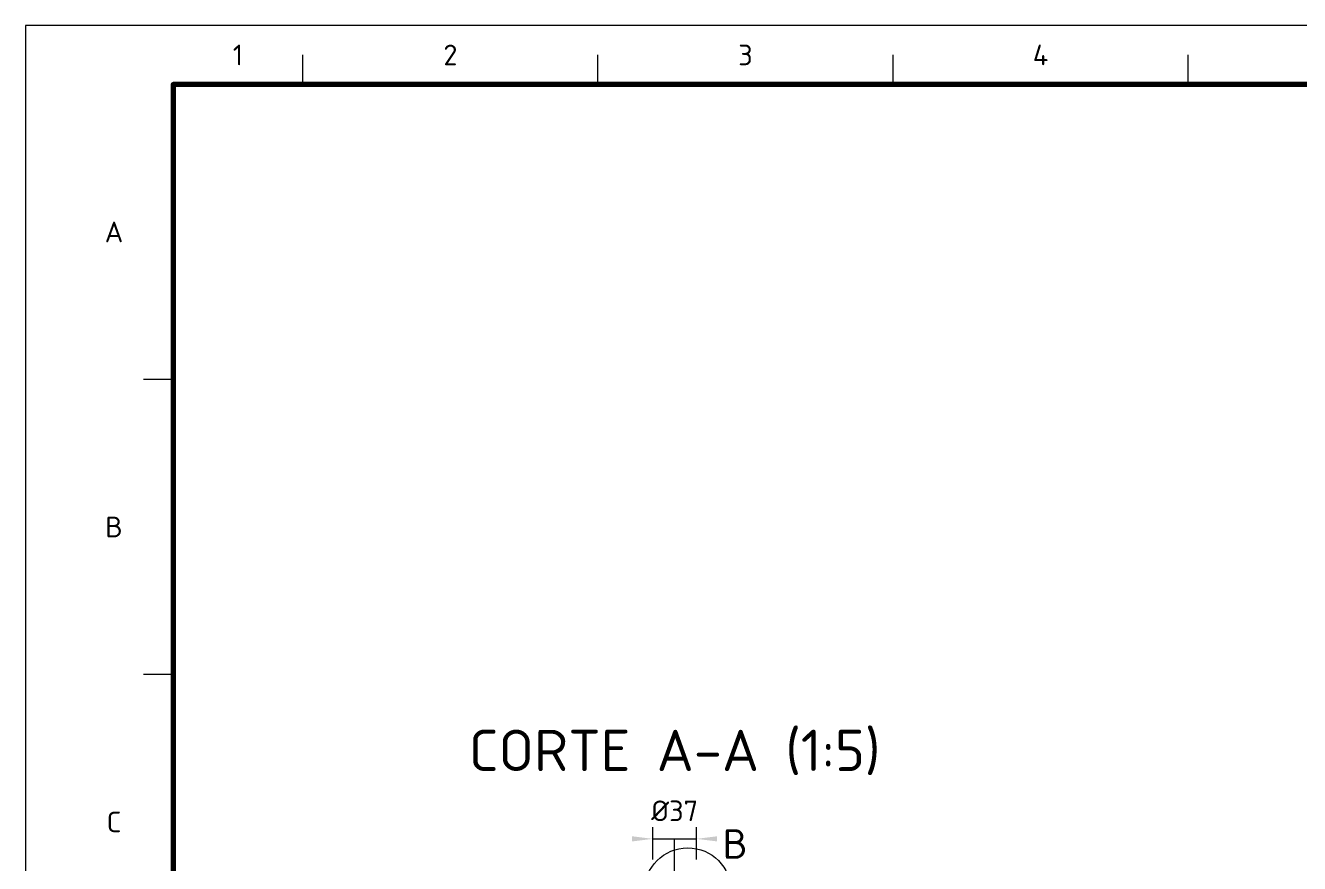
# Model space of a CAD drawing. Header units: millimetres. Extents: x 0 to 2208, y 0 to 420.
# Drawn here: x 480 to 695.9, y 278 to 420 of the extents above; entities that cross this region are included whole.
import ezdxf
from ezdxf.enums import TextEntityAlignment as Align

# ---------------------------------------------------------------- set-up
doc = ezdxf.new("R2010")
doc.units = ezdxf.units.MM
doc.linetypes.add('IRAM-F-TRAZO-PUNTO', pattern=[20, 15, -2, 1, -2])
for name, color, linetype, lineweight in [('03-EJE', 1, 'IRAM-F-TRAZO-PUNTO', 18), ('04-COTA', 3, 'CONTINUOUS', 18), ('06-TEXTO', 7, 'CONTINUOUS', 25), ('07-RECUADRO', 7, 'CONTINUOUS', 70), ('08-FINA', 5, 'CONTINUOUS', 18)]:
    doc.layers.add(name, color=color, linetype=linetype, lineweight=lineweight)
doc.styles.add('ISO3098', font='isocpeur.ttf')
doc.dimstyles.new('FLAMA-IRAM', dxfattribs={"dimtxt": 3.5, "dimasz": 3.5, "dimexe": 2, "dimexo": 1.5, "dimgap": 1, "dimtad": 1, "dimdec": 1, "dimtxsty": 'ISO3098', "dimblk": 'IRAM_FLECHA', "dimblk1": 'IRAM_FLECHA', "dimblk2": 'IRAM_FLECHA', "dimcen": 2.5, "dimclrd": 256, "dimclre": 256, "dimclrt": 256, "dimazin": 3, "dimtfac": 1, "dimtmove": 0, "dimatfit": 3, "dimlwd": 18, "dimlwe": 18})

# ---------------------------------------------------------------- blocks, each defined once
blk = doc.blocks.new('IRAM_FLECHA')
blk.add_solid([(0, 0), (-1, 0.125), (-1, -0.125)])

msp = doc.modelspace()

# ---------------------------------------------------------------- linework, layer by layer
at = {"layer": '03-EJE'}
msp.add_line((590, 131.865), (590, 282.135), dxfattribs=at)
at = {"layer": '07-RECUADRO'}
msp.add_lwpolyline([(505, 10), (1064, 10), (1064, 410), (505, 410)], close=True, dxfattribs=at)
at = {"layer": '08-FINA'}
for p, q in [((527, 410), (527, 415)), ((577, 410), (577, 415)), ((627, 410), (627, 415)), ((677, 410), (677, 415)), ((505, 360), (500, 360)), ((505, 310), (500, 310))]:
    msp.add_line(p, q, dxfattribs=at)
msp.add_lwpolyline([(480, 0), (1074, 0), (1074, 420), (480, 420)], close=True, dxfattribs=at)
msp.add_circle((592.22, 273.235), 7.367, dxfattribs=at)

# ---------------------------------------------------------------- texts
at = {"layer": '06-TEXTO', "style": 'ISO3098'}
for s, height, p in [('1', 3.5, (516, 415)), ('2', 3.5, (552, 415)), ('3', 3.5, (602, 415)), ('4', 3.5, (652, 415)), ('A', 3.5, (495, 385)), ('B', 3.5, (495, 335)), ('CORTE A-A (1:5)', 7, (590, 297.135)), ('C', 3.5, (495, 285)), ('B', 5, (600.257, 281.273))]:
    msp.add_text(s, height=height, dxfattribs=at).set_placement(p, align=Align.MIDDLE_CENTER)

# ---------------------------------------------------------------- dimensions: what is measured, and where the dimension line sits
at = {"layer": '04-COTA'}
msp.add_linear_dim(base=(586.3, 282.135), p1=(586.3, 277.135), p2=(593.7, 277.135), dimstyle='FLAMA-IRAM', override={"dimlfac": 5, "dimpost": '%%c<>'}, dxfattribs=at).render()

doc.saveas('drawing.dxf')
